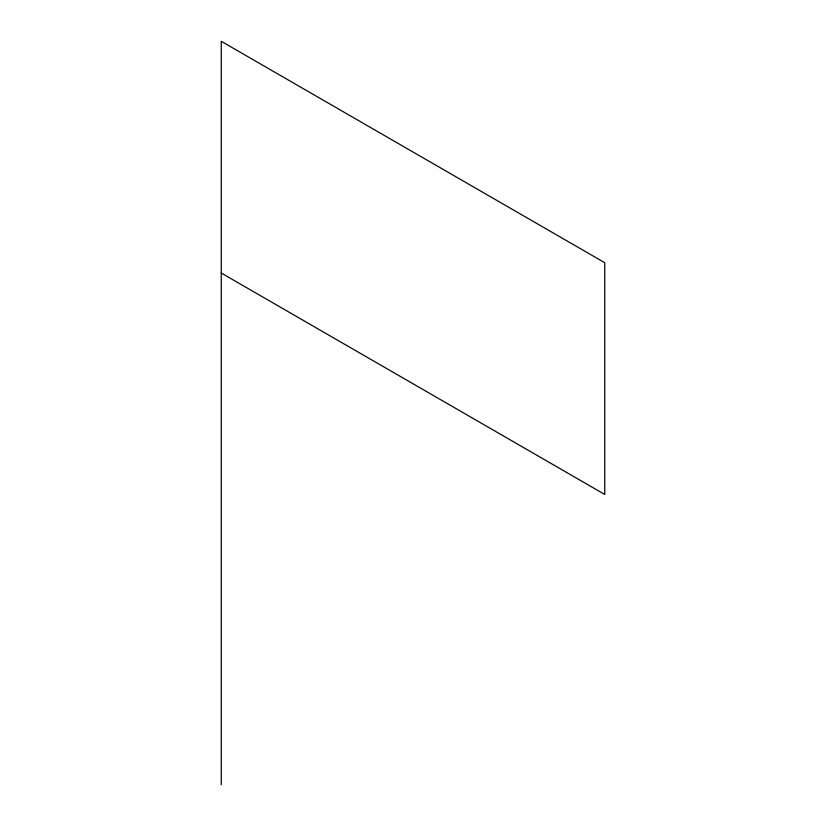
<?xml version="1.0" encoding="UTF-8"?>
<svg xmlns="http://www.w3.org/2000/svg" width="826" height="826" viewBox="0 0 826 826"><rect width="100%" height="100%" fill="white"/><g stroke="black" fill="none" stroke-linecap="round" stroke-linejoin="round"><path stroke-width="1.24" d="M221.254 273.034L604.746 494.454L604.746 262.709L221.254 41.3L221.254 784.7"/></g></svg>
